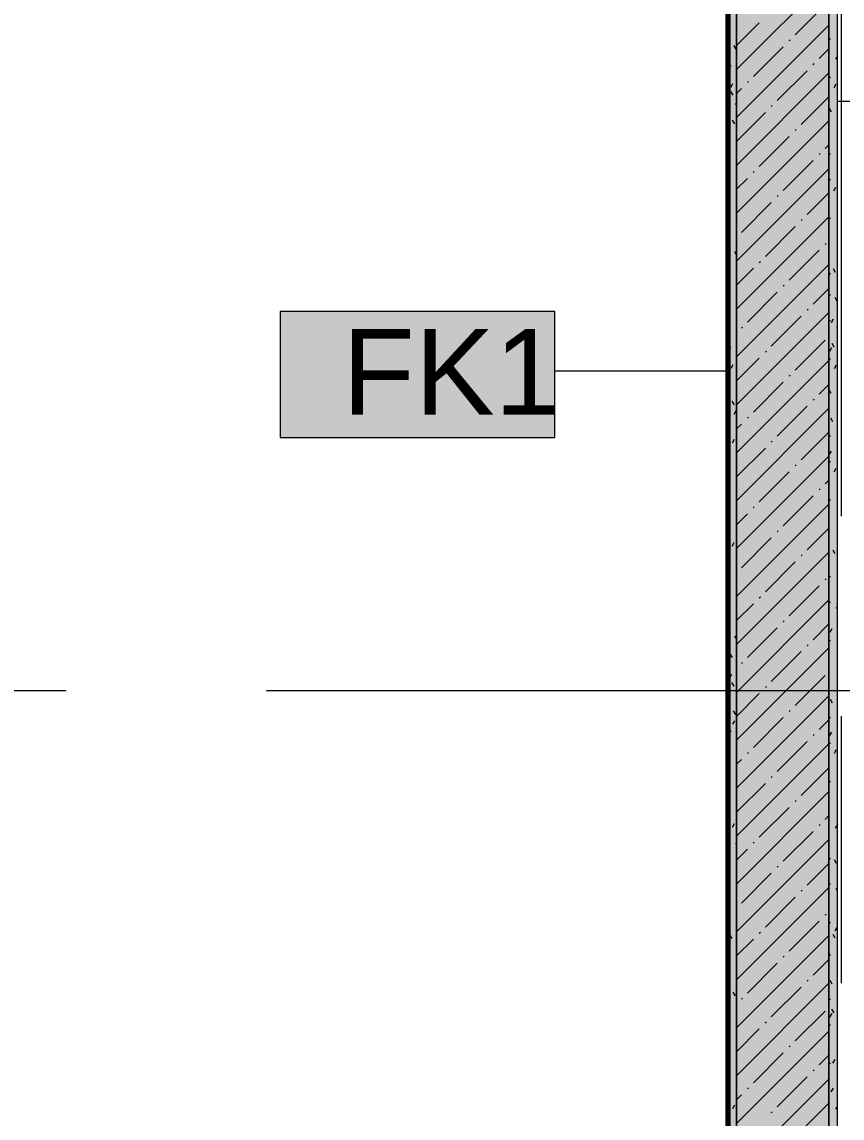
# Model space of a CAD drawing. Header units: millimetres. Extents: x -3817 to 677485, y -22715 to 103890.
# Drawn here: x 63952 to 65905, y 4494 to 7103 of the extents above; entities that cross this region are included whole.
import ezdxf

# ---------------------------------------------------------------- set-up
doc = ezdxf.new("R2010")
doc.units = ezdxf.units.MM
doc.layers.add('PDF _Геометрия', color=7, linetype='Continuous', true_color=0x1d1d1d)
doc.layers.add('PDF _Сплошная заливка', color=7, linetype='Continuous', true_color=0xffffff)
doc.layers.add('PDF _Текст', color=7, linetype='Continuous')
doc.styles.add('PDF GOST-Common', font='arial.ttf')

msp = doc.modelspace()

# ---------------------------------------------------------------- hatches: boundary and pattern name
at = {"layer": 'PDF _Сплошная заливка', "transparency": 33554559}
for points in [[(65633.3, 2051.3), (65653.3, 2051.3), (65653.3, 9591.3), (65633.3, 9591.3), (65633.3, 2052.4)], [(65653.3, 2311.3), (65873.3, 2311.3), (65873.3, 9311.3), (65653.3, 9311.3), (65653.3, 3277)]]:
    msp.add_hatch(color=256, dxfattribs=at).paths.add_polyline_path(points)

# ---------------------------------------------------------------- linework, layer by layer
at = {"layer": 'PDF _Геометрия', "color": 9, "lineweight": 9, "true_color": 0xc0c0c0}
for points in [[(65603.3, 2051.3), (65603.3, 2031.3), (65653.3, 2031.3), (65653.3, 2051.3), (65653.3, 9591.3), (65633.3, 9591.3), (64353.3, 9591.3), (64353.3, 9571.4), (64353.3, 9591.3), (63153.3, 9591.3)], [(65893.3, 2427.8), (65893.3, 9291.4), (66153.3, 9291.4), (66173.3, 9291.4), (66173.3, 9571.4), (66153.3, 9571.4), (66153.3, 9311.3), (65873.3, 9311.3), (65873.3, 9291.4), (65873.3, 2463.9), (65873.3, 9291.4), (65873.3, 9311.3), (65653.3, 9311.3), (65653.3, 2311.3), (65873.3, 2311.3), (66153.3, 2311.3), (66153.3, 2031.3), (66173.3, 2031.3), (66328.3, 2031.3), (66403.3, 2031.3)]]:
    msp.add_lwpolyline(points, dxfattribs=at)
at = {"layer": 'PDF _Геометрия', "color": 231, "lineweight": 70, "true_color": 0xff80c0}
msp.add_lwpolyline([(65632.3, 9570.4), (65632.3, 2052.4), (65403.3, 2052.4), (65403.3, 2051.3), (65633.3, 2051.3)], dxfattribs=at)
at = {"layer": 'PDF _Геометрия', "color": 231, "lineweight": 9, "true_color": 0xff80c0}
msp.add_lwpolyline([(65633.3, 2051.3), (65633.3, 2052.4), (65633.3, 9571.4), (65632.3, 9571.4)], dxfattribs=at)
at = {"layer": 'PDF _Геометрия', "color": 7, "lineweight": 9}
for points in [[(65633.3, 9571.4), (65633.3, 2052.4)], [(65893.3, 6914.2), (66035.4, 6914.2)], [(65632.8, 6271.3), (65220.3, 6271.3)]]:
    msp.add_lwpolyline(points, dxfattribs=at)
at = {"layer": 'PDF _Геометрия', "color": 253, "lineweight": 9, "true_color": 0xaaaaaa}
for points in [[(65903.3, 5926), (65903.3, 7513.5)], [(63422.6, 5511.3), (64057.6, 5511.3)], [(64533.8, 5511.3), (66121.3, 5511.3)], [(65903.3, 4814.8), (65903.3, 5449.8)]]:
    msp.add_lwpolyline(points, dxfattribs=at)
at = {"layer": 'PDF _Геометрия', "lineweight": 9}
for points in [[(65653.3, 6989.3), (65873.3, 7209.3)], [(65793.1, 7072.1), (65864.4, 7143.4)], [(65653.3, 7046.3), (65707.5, 7100.6)], [(65653.3, 6875.2), (65873.3, 7095.2)], [(65778.8, 7057.8), (65781.2, 7060.2)], [(65693.3, 6972.3), (65764.6, 7043.6)], [(65850.1, 7015.1), (65873.3, 7038.2)], [(65835.8, 7000.8), (65838.2, 7003.2)], [(65653.3, 6761.2), (65873.3, 6981.2)], [(65750.3, 6915.3), (65821.6, 6986.5)], [(65653.3, 6932.3), (65664.8, 6943.8)], [(65679, 6958), (65681.4, 6960.4)], [(65807.3, 6858.2), (65873.3, 6924.2)], [(65736, 6901), (65738.4, 6903.4)], [(65653.3, 6818.2), (65721.8, 6886.7)], [(65653.3, 6647.1), (65873.3, 6867.1)], [(65793.1, 6844), (65795.4, 6846.4)], [(65707.5, 6758.4), (65778.8, 6829.7)], [(65864.4, 6801.2), (65873.3, 6810.1)], [(65850.1, 6787), (65852.5, 6789.3)], [(65764.6, 6701.4), (65835.8, 6772.7)], [(65653.3, 6533.1), (65873.3, 6753.1)], [(65693.3, 6744.2), (65695.6, 6746.6)], [(65653.3, 6704.2), (65679, 6729.9)], [(65750.3, 6687.2), (65752.7, 6689.5)], [(65821.6, 6644.4), (65873.3, 6696.1)], [(65664.8, 6601.6), (65736, 6672.9)], [(65653.3, 6419), (65873.3, 6639)], [(65807.3, 6630.1), (65809.7, 6632.5)], [(65721.8, 6544.6), (65793.1, 6615.9)], [(65864.4, 6573.1), (65866.7, 6575.5)], [(65778.8, 6487.6), (65850.1, 6558.9)], [(65653.3, 6305), (65873.3, 6525)], [(65707.5, 6530.3), (65709.9, 6532.7)], [(65653.3, 6476.1), (65693.3, 6516.1)], [(65764.6, 6473.3), (65766.9, 6475.7)], [(65679, 6387.8), (65750.3, 6459.1)], [(65835.8, 6430.6), (65873.3, 6468)], [(65821.6, 6416.3), (65824, 6418.7)], [(65653.3, 6191), (65873.3, 6411)], [(65736, 6330.8), (65807.3, 6402)], [(65664.8, 6373.5), (65667.1, 6375.9)], [(65793.1, 6273.7), (65864.4, 6345)], [(65721.8, 6316.5), (65724.2, 6318.9)], [(65653.3, 6248), (65707.5, 6302.2)], [(65653.3, 6076.9), (65873.3, 6296.9)], [(65778.8, 6259.5), (65781.2, 6261.8)], [(65693.3, 6173.9), (65764.6, 6245.2)], [(65850.1, 6216.7), (65873.3, 6239.9)], [(65750.3, 6116.9), (65821.6, 6188.2)], [(65835.8, 6202.5), (65838.2, 6204.8)], [(65653.3, 5962.9), (65873.3, 6182.9)], [(65679, 6159.7), (65681.4, 6162.1)], [(65653.3, 6133.9), (65664.8, 6145.4)], [(65807.3, 6059.9), (65873.3, 6125.8)], [(65653.3, 6019.9), (65721.8, 6088.4)], [(65736, 6102.7), (65738.4, 6105)], [(65653.3, 5848.8), (65873.3, 6068.8)], [(65707.5, 5960.1), (65778.8, 6031.4)], [(65793.1, 6045.6), (65795.4, 6048)], [(65864.4, 6002.9), (65873.3, 6011.8)], [(65850.1, 5988.6), (65852.5, 5991)], [(65653.3, 5734.8), (65873.3, 5954.8)], [(65764.6, 5903.1), (65835.8, 5974.4)], [(65653.3, 5905.8), (65679, 5931.6)], [(65693.3, 5945.8), (65695.6, 5948.2)], [(65821.6, 5846), (65873.3, 5897.7)], [(65664.8, 5803.3), (65736, 5874.6)], [(65750.3, 5888.8), (65752.7, 5891.2)], [(65653.3, 5620.7), (65873.3, 5840.7)], [(65807.3, 5831.8), (65809.7, 5834.2)], [(65721.8, 5746.3), (65793.1, 5817.5)], [(65864.4, 5774.8), (65866.7, 5777.1)], [(65778.8, 5689.2), (65850.1, 5760.5)], [(65653.3, 5506.7), (65873.3, 5726.7)], [(65653.3, 5677.7), (65693.3, 5717.7)], [(65707.5, 5732), (65709.9, 5734.4)], [(65764.6, 5675), (65766.9, 5677.3)], [(65835.8, 5632.2), (65873.3, 5669.6)], [(65679, 5589.4), (65750.3, 5660.7)], [(65653.3, 5392.6), (65873.3, 5612.6)], [(65821.6, 5618), (65824, 5620.3)], [(65736, 5532.4), (65807.3, 5603.7)], [(65664.8, 5575.2), (65667.1, 5577.6)], [(65793.1, 5475.4), (65864.4, 5546.7)], [(65721.8, 5518.2), (65724.2, 5520.5)], [(65653.3, 5449.6), (65707.5, 5503.9)], [(65653.3, 5278.6), (65873.3, 5498.6)], [(65778.8, 5461.1), (65781.2, 5463.5)], [(65693.3, 5375.6), (65764.6, 5446.9)], [(65850.1, 5418.4), (65873.3, 5441.5)], [(65835.8, 5404.1), (65838.2, 5406.5)], [(65653.3, 5164.5), (65873.3, 5384.5)], [(65750.3, 5318.6), (65821.6, 5389.9)], [(65679, 5361.3), (65681.4, 5363.7)], [(65653.3, 5335.6), (65664.8, 5347.1)], [(65807.3, 5261.5), (65873.3, 5327.5)], [(65736, 5304.3), (65738.4, 5306.7)], [(65653.3, 5221.5), (65721.8, 5290.1)], [(65653.3, 5050.5), (65873.3, 5270.5)], [(65793.1, 5247.3), (65795.4, 5249.7)], [(65707.5, 5161.8), (65778.8, 5233)], [(65850.1, 5190.3), (65852.5, 5192.6)], [(65864.4, 5204.5), (65873.3, 5213.4)], [(65764.6, 5104.7), (65835.8, 5176)], [(65653.3, 4936.4), (65873.3, 5156.4)], [(65693.3, 5147.5), (65695.6, 5149.9)], [(65653.3, 5107.5), (65679, 5133.2)], [(65750.3, 5090.5), (65752.7, 5092.8)], [(65821.6, 5047.7), (65873.3, 5099.4)], [(65664.8, 5004.9), (65736, 5076.2)], [(65653.3, 4822.4), (65873.3, 5042.4)], [(65807.3, 5033.4), (65809.7, 5035.8)], [(65721.8, 4947.9), (65793.1, 5019.2)], [(65778.8, 4890.9), (65850.1, 4962.2)], [(65864.4, 4976.4), (65866.7, 4978.8)], [(65707.5, 4933.7), (65709.9, 4936)], [(65653.3, 4708.3), (65873.3, 4928.3)], [(65653.3, 4879.4), (65693.3, 4919.4)], [(65764.6, 4876.6), (65766.9, 4879)], [(65679, 4791.1), (65750.3, 4862.4)], [(65835.8, 4833.9), (65873.3, 4871.3)], [(65653.3, 4594.3), (65873.3, 4814.3)], [(65736, 4734.1), (65807.3, 4805.3)], [(65821.6, 4819.6), (65824, 4822)], [(65664.8, 4776.8), (65667.1, 4779.2)], [(65793.1, 4677), (65864.4, 4748.3)], [(65653.3, 4651.3), (65707.5, 4705.6)], [(65653.3, 4480.2), (65873.3, 4700.2)], [(65721.8, 4719.8), (65724.2, 4722.2)], [(65693.3, 4577.3), (65764.6, 4648.5)], [(65778.8, 4662.8), (65781.2, 4665.2)], [(65850.1, 4620), (65873.3, 4643.2)], [(65835.8, 4605.8), (65838.2, 4608.1)], [(65653.3, 4366.2), (65873.3, 4586.2)], [(65750.3, 4520.2), (65821.6, 4591.5)], [(65653.3, 4537.2), (65664.8, 4548.7)], [(65679, 4563), (65681.4, 4565.4)], [(65807.3, 4463.2), (65873.3, 4529.1)], [(65736, 4506), (65738.4, 4508.3)]]:
    msp.add_lwpolyline(points, dxfattribs=at)
at = {"layer": 'PDF _Геометрия', "color": 253, "lineweight": 9, "true_color": 0x9b9b9b}
for points in [[(65652, 7037.9), (65647, 7046.6)], [(65873.3, 7062.5), (65876.8, 7062.5)], [(65893.3, 7021.3), (65888.8, 7013.7)], [(65640.8, 6996.3), (65635.8, 7005)], [(65873.3, 6971), (65876.8, 6971)], [(65644, 6955.4), (65639, 6946.7)], [(65889.8, 6954.4), (65884.8, 6945.6)], [(65644.9, 6928.2), (65639.9, 6937)], [(65653.3, 6910.4), (65650.2, 6905.1)], [(65879.5, 6887.7), (65874.5, 6896.4)], [(65649, 6860.2), (65644, 6868.9)], [(65637.8, 6818.6), (65633.3, 6826.5)], [(65873.3, 6788.2), (65876.8, 6788.2)], [(65653.3, 6727.6), (65653.2, 6727.4)], [(65873.3, 6727.2), (65876.8, 6727.2)], [(65888.7, 6708.6), (65883.7, 6699.9)], [(65634.8, 6640.9), (65633.3, 6643.6)], [(65873.3, 6635.7), (65876.8, 6635.7)], [(65634.8, 6573.6), (65633.3, 6571)], [(65653.3, 6548), (65649.1, 6555.2)], [(65876.4, 6504.5), (65873.3, 6499)], [(65888.7, 6505.9), (65883.7, 6514.6)], [(65653.3, 6483.7), (65652.1, 6481.7)], [(65873.3, 6452.9), (65876.8, 6452.9)], [(65892.8, 6437.9), (65887.8, 6446.6)], [(65883.5, 6394.9), (65878.5, 6386.1)], [(65873.3, 6391.9), (65876.8, 6391.9)], [(65893.3, 6376.2), (65891.9, 6378.5)], [(65633.7, 6327.9), (65633.3, 6327.2)], [(65640, 6327.1), (65635, 6335.8)], [(65879.4, 6326.8), (65874.4, 6318.1)], [(65885.8, 6328.2), (65880.7, 6336.9)], [(65873.3, 6300.5), (65876.8, 6300.5)], [(65874.6, 6286.6), (65873.3, 6288.9)], [(65644.8, 6286.3), (65639.8, 6277.6)], [(65890.6, 6285.2), (65885.6, 6276.5)], [(65878.7, 6218.5), (65873.7, 6227.2)], [(65648.2, 6191), (65643.2, 6199.8)], [(65651.9, 6176.6), (65646.9, 6167.9)], [(65882.8, 6150.5), (65877.7, 6159.2)], [(65647.8, 6108.6), (65642.8, 6099.9)], [(65873.3, 6117.6), (65876.8, 6117.6)], [(65878.3, 6081.1), (65873.3, 6072.4)], [(65873.3, 6056.6), (65876.8, 6056.6)], [(65889.5, 6039.4), (65884.5, 6030.7)], [(65634, 5971.7), (65633.3, 5973.1)], [(65873.3, 5965.2), (65876.8, 5965.2)], [(65646.7, 5862.8), (65641.7, 5854.1)], [(65887.9, 5836.7), (65882.9, 5845.4)], [(65653.3, 5816.5), (65652.4, 5818)], [(65653.3, 5813.2), (65652.9, 5812.5)], [(65873.3, 5782.3), (65876.8, 5782.3)], [(65873.3, 5721.3), (65876.8, 5721.3)], [(65893.3, 5705.6), (65891.1, 5709.4)], [(65634.5, 5658.7), (65633.3, 5656.6)], [(65653.3, 5633.6), (65649.4, 5640.2)], [(65880.2, 5657.6), (65875.2, 5648.9)], [(65873.3, 5629.9), (65876.8, 5629.9)], [(65873.8, 5617.4), (65873.3, 5618.3)], [(65643.3, 5589.9), (65638.3, 5598.6)], [(65641.6, 5549.1), (65636.5, 5540.4)], [(65647.4, 5521.9), (65642.4, 5530.6)], [(65637.5, 5481), (65633.3, 5473.7)], [(65882, 5481.3), (65876.9, 5490)], [(65651.5, 5453.8), (65646.4, 5462.5)], [(65648.6, 5439.4), (65643.6, 5430.7)], [(65873.3, 5447), (65876.8, 5447)], [(65640.3, 5412.2), (65635.3, 5420.9)], [(65879.1, 5411.9), (65874.1, 5403.2)], [(65873.3, 5386.1), (65876.8, 5386.1)], [(65890.3, 5370.3), (65885.3, 5361.6)], [(65873.3, 5294.6), (65876.8, 5294.6)], [(65893.3, 5253.5), (65892.3, 5251.9)], [(65637.3, 5234.5), (65633.3, 5241.5)], [(65636.4, 5235.3), (65633.3, 5229.9)], [(65647.5, 5193.7), (65642.5, 5185)], [(65893.3, 5192.5), (65888.3, 5183.9)], [(65653.3, 5145.9), (65651.6, 5148.8)], [(65873.3, 5111.7), (65876.8, 5111.7)], [(65891.2, 5099.5), (65886.2, 5108.2)], [(65873.3, 5050.8), (65876.8, 5050.8)], [(65893.3, 5035), (65890.3, 5040.2)], [(65873.3, 4959.4), (65876.8, 4959.4)], [(65892.2, 4946.8), (65887.2, 4938.1)], [(65642.5, 4920.7), (65637.5, 4929.4)], [(65888.2, 4921.8), (65883.2, 4930.5)], [(65877.1, 4880.2), (65873.3, 4886.8)], [(65638.3, 4811.9), (65633.3, 4803.2)], [(65881.2, 4812.2), (65876.1, 4820.9)], [(65650.7, 4784.7), (65645.6, 4793.4)], [(65873.3, 4776.5), (65876.8, 4776.5)], [(65885.3, 4744.1), (65880.2, 4752.8)], [(65879.9, 4742.7), (65874.9, 4734)], [(65873.3, 4715.5), (65876.8, 4715.5)], [(65874.1, 4702.5), (65873.3, 4703.9)], [(65873.3, 4624.1), (65876.8, 4624.1)], [(65887, 4633.1), (65882, 4624.4)], [(65636.5, 4565.3), (65633.3, 4571)], [(65637.2, 4566.1), (65633.3, 4559.3)], [(65882.9, 4565), (65877.9, 4556.3)], [(65648.3, 4524.5), (65643.3, 4515.8)], [(65893.3, 4522), (65889.1, 4514.7)]]:
    msp.add_lwpolyline(points, dxfattribs=at)
at = {"layer": 'PDF _Геометрия', "color": 7, "lineweight": 9}
msp.add_lwpolyline([(65220.3, 6413.1), (64567.1, 6413.1), (64567.1, 6113.1), (65220.3, 6113.1)], close=True, dxfattribs=at)
at = {"layer": 'PDF _Сплошная заливка', "lineweight": 35, "transparency": 33554559}
msp.add_solid([(65893.3, 2331.3), (65893.3, 9291.4), (65873.3, 2331.3), (65873.3, 9291.4)], dxfattribs=at)
at = {"layer": 'PDF _Сплошная заливка', "lineweight": 9, "transparency": 33554559}
msp.add_solid([(65220.3, 6413.1), (64567.1, 6413.1), (65220.3, 6113.1), (64567.1, 6113.1)], dxfattribs=at)

# ---------------------------------------------------------------- texts
at = {"layer": 'PDF _Текст', "insert": (64714.2, 6269.7), "char_height": 203.2, "attachment_point": 4, "style": 'PDF GOST-Common'}
msp.add_mtext('FK1', dxfattribs=at)

doc.saveas('drawing.dxf')
